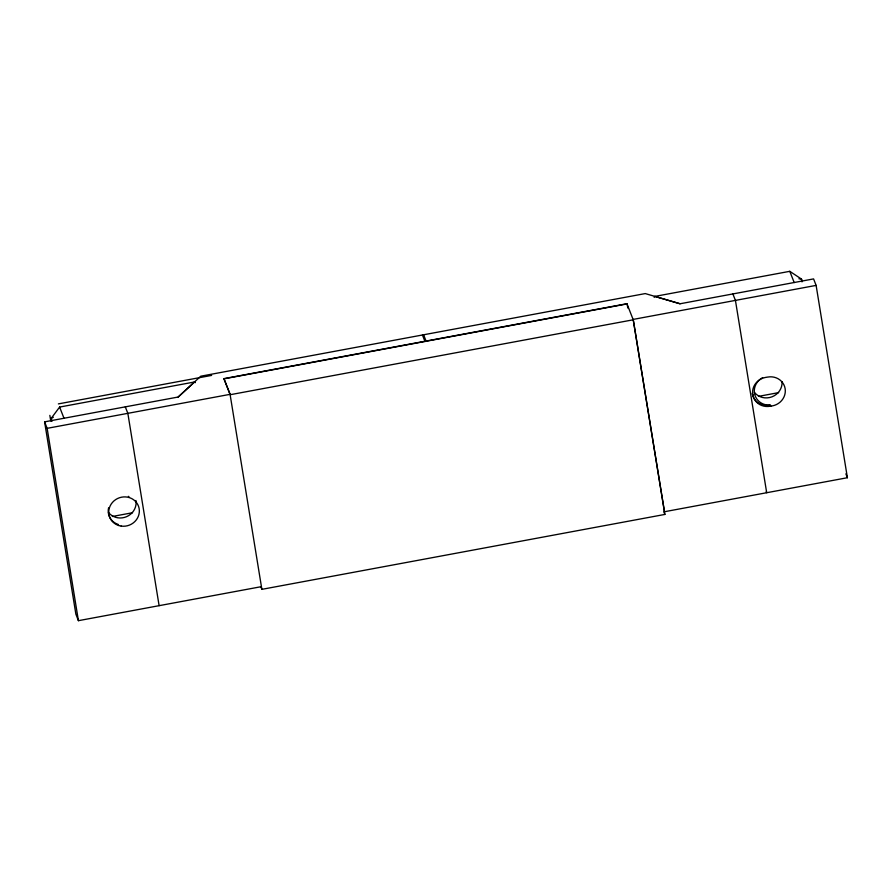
<?xml version="1.0" encoding="UTF-8"?>
<svg xmlns="http://www.w3.org/2000/svg" width="892" height="892" viewBox="0 0 892 892"><rect width="100%" height="100%" fill="white"/><g stroke="black" fill="none" stroke-linecap="round" stroke-linejoin="round"><path stroke-width="1.34" d="M654.148 297.359L654.839 296.412L789.788 271.324L801.44 279.051L802.421 281.549M195.326 382.646L194.556 381.977L59.608 407.064L51.078 418.538L51.524 421.292M261.334 586.668L78.418 620.676L75.876 614.187L44.6 421.86L178.132 397.029L200.778 376.201L645.262 293.579L680.061 303.771L813.582 278.906L816.124 285.395L847.4 477.722L664.473 511.729L633.208 319.403L816.124 285.395M178.144 397.074L194.556 381.977M53.297 417.278L51.078 418.538L52.059 421.035M752.736 394.643A15.42 14.562 -21.4 0 1 765.526 377.428L767.666 377.082A15.42 14.562 -21.4 0 1 785.138 388.678A15.42 14.562 -21.4 0 1 772.349 405.893L770.253 406.228A15.42 14.562 -21.4 0 1 752.736 394.643L752.402 393.796M752.324 393.595A15.42 14.562 -21.4 0 0 769.796 405.191L770.889 406.094M58.37 403.898L211.627 375.409M44.6 421.86L47.142 428.338L230.069 394.342L261.869 589.344L664.874 514.428L633.231 319.793L626.931 303.715L223.925 378.632L230.225 394.71L633.231 319.793M112.359 516.479L132.529 512.733M758.468 396.371L778.649 392.625M798.92 278.772L801.44 279.051L801.886 281.805M654.839 296.412L680.061 303.771M766.284 491.682L766.696 492.73L735.432 300.392L732.889 293.959M789.788 271.324L794.192 282.563M845.872 473.83L847.4 477.722M663.904 511.952L664.874 514.428M423.6 334.779L426.142 341.268M422.44 335.002L424.982 341.48M230.069 394.342L223.992 378.844L627.132 303.904L627.801 308.03M260.899 586.869L261.869 589.344M125.304 406.897L127.846 413.342L159.11 605.668M118.636 525.5L118.223 524.44A15.42 14.562 -21.4 0 1 108.59 507.793M59.608 407.064L64.012 418.292M49.841 415.371L50.733 420.868M47.142 428.338L78.418 620.676M770.476 405.046A15.42 14.562 -21.4 0 1 754.822 394.833A15.42 14.562 -21.4 0 1 762.638 377.639M782.061 381.72A15.42 14.562 -21.4 0 1 771.981 396.828A15.42 14.562 -21.4 0 1 754.409 392.346M135.941 500.501A15.42 14.562 -21.4 0 1 126.653 516.646A15.42 14.562 -21.4 0 1 108.445 512.421M128.337 496.376A15.42 14.562 -21.4 0 1 128.927 496.554M121.201 526.09A15.42 14.562 -21.4 0 0 138.494 506.177A15.42 14.562 -21.4 0 0 112.425 502.452A15.42 14.562 -21.4 0 0 121.201 526.09"/></g></svg>
